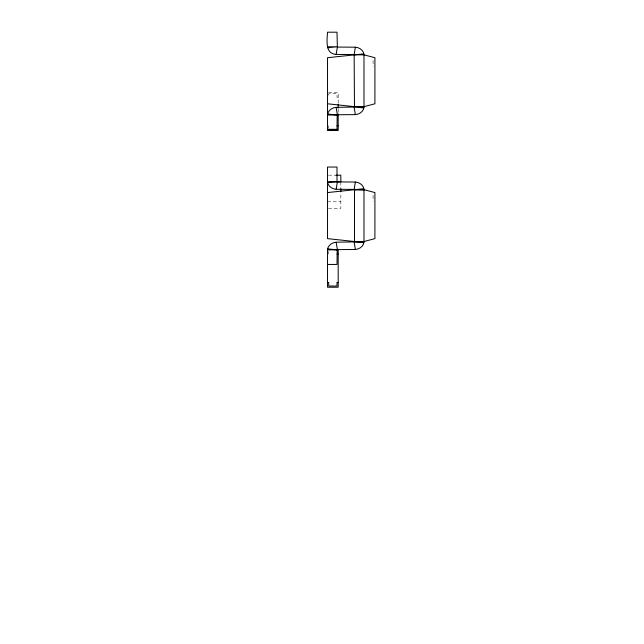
<?xml version="1.0" encoding="UTF-8"?>
<svg xmlns="http://www.w3.org/2000/svg" width="644" height="644" viewBox="0 0 644 644"><rect width="100%" height="100%" fill="white"/><g stroke="black" fill="none" stroke-linecap="round" stroke-linejoin="round"><path stroke-width="0.48" stroke-dasharray="3.22 2.42" d="M328.504 92.591L338.189 92.591L338.189 104.191M338.189 97.333L337.005 97.333L337.005 93.774L328.714 93.774L328.714 97.333M328.48 175.184L336.088 175.184M327.53 201.797L340.837 201.797M328.48 208.455L340.837 208.455L340.837 192.814M373.085 60.6L373.085 66.356M373.085 195.446L373.085 201.21M340.837 181.833L340.837 188.821M338.189 109.094L338.189 113.014M328.714 125.757L328.714 128.422M328.714 251.385L328.714 254.05"/><path stroke-width="0.97" d="M337.376 47.068L337.005 32.2L327.53 32.2C327.047 39.799 324.826 53.895 336.144 54.426L337.376 47.068L355.367 47.197C359.473 47.415 363.828 50.441 363.981 54.845L363.981 106.952C363.828 111.356 359.473 114.382 355.367 114.6L337.19 114.769L337.005 129.597L327.53 129.597M336.144 54.426L354.136 54.555L355.367 47.197M337.376 181.914L327.53 181.632C327.675 186.027 332.038 189.054 336.144 189.28L337.376 181.914L355.367 182.043C359.473 182.268 363.828 185.287 363.981 189.69L363.981 241.806C363.828 246.209 359.473 249.228 355.367 249.453L337.19 249.614L337.005 264.451L327.53 264.451M336.144 189.28L354.136 189.4L355.367 182.043M363.82 53.871L327.53 57.719L327.53 130.499L338.189 130.499L338.189 113.996M327.53 192.572L363.82 188.724M327.691 47.753L337.005 46.779L327.53 46.779M354.136 54.555L354.49 107.033L336.144 107.371C332.038 107.596 327.675 110.615 327.53 115.018L337.005 115.018L327.691 114.052M327.691 182.598L337.005 181.632L337.005 167.046L327.53 167.046L327.53 238.634L354.506 241.516L363.981 241.516L374.913 238.634L374.913 192.572L363.981 189.69L354.136 189.4M354.506 189.69L354.49 241.878L336.144 242.216C332.038 242.442 327.675 245.469 327.53 249.864L337.005 249.864L327.691 248.898M354.506 54.845L363.981 54.845L374.913 57.719L374.913 103.789L363.981 106.671L354.506 106.671L327.53 103.789M363.981 106.952L354.506 106.952L363.82 107.926M337.005 125.757L338.189 125.757M328.714 129.315L337.005 129.315M336.088 175.184L340.837 175.184L340.837 181.833L336.957 181.833M354.506 189.98L363.981 189.98M363.981 241.806L354.506 241.806L363.82 242.772M337.005 254.05L338.189 254.05M327.53 282.474L328.714 282.474L328.714 286.025L337.005 286.025L337.005 282.474L338.189 282.474M354.136 107.242L355.367 114.6M336.144 107.371L337.376 114.729M354.136 242.096L355.367 249.453M336.144 242.216L337.376 249.582M340.837 188.821L340.837 191.815M338.189 104.191L338.189 108.112M338.189 249.309L338.189 287.216L327.53 287.216L327.53 249.309"/></g></svg>
